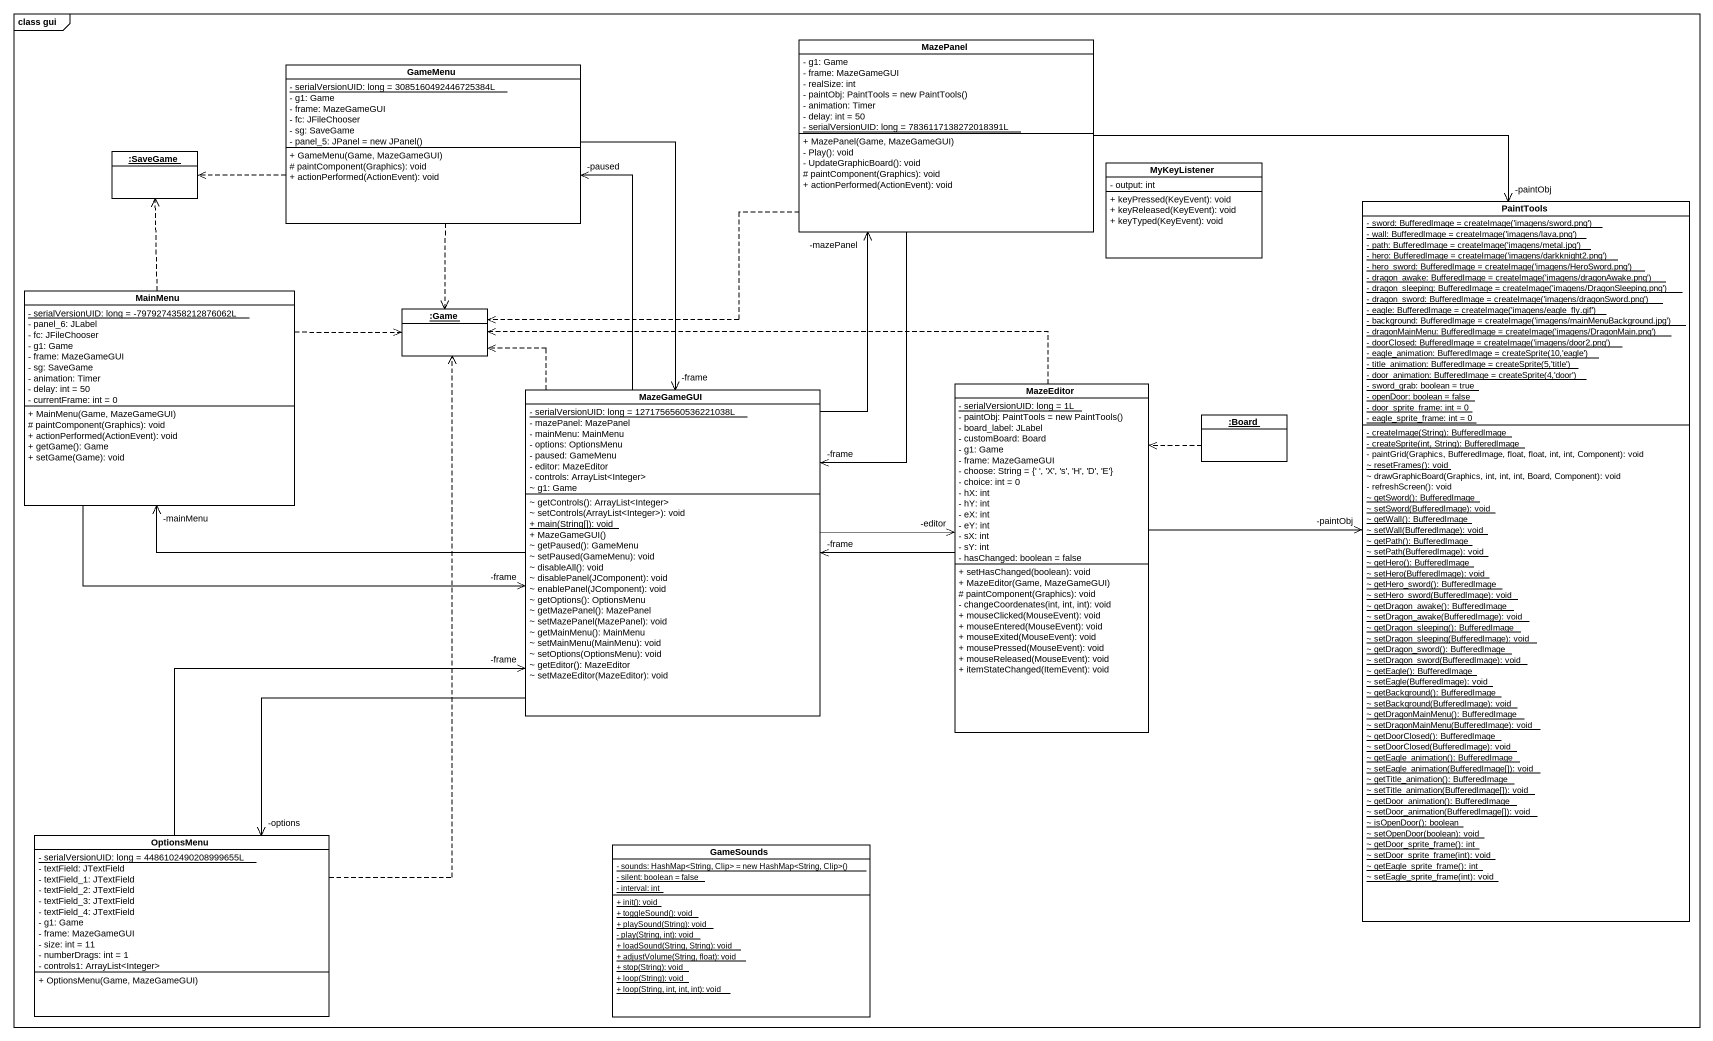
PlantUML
@startuml
mainframe class gui
hide circle
hide empty members
skinparam classAttributeIconSize 0
class MazePanel {
  - g1: Game
  - frame: MazeGameGUI
  - realSize: int
  {field} - paintObj: PaintTools = new PaintTools()
  - animation: Timer
  - delay: int = 50
  {static} - serialVersionUID: long = 7836117138272018391L
  + MazePanel(Game, MazeGameGUI)
  - Play(): void
  - UpdateGraphicBoard(): void
  # paintComponent(Graphics): void
  + actionPerformed(ActionEvent): void
}
class GameMenu {
  {static} - serialVersionUID: long = 3085160492446725384L
  - g1: Game
  - frame: MazeGameGUI
  - fc: JFileChooser
  - sg: SaveGame
  {field} - panel_5: JPanel = new JPanel()
  + GameMenu(Game, MazeGameGUI)
  # paintComponent(Graphics): void
  + actionPerformed(ActionEvent): void
}
object ":SaveGame" as SaveGame
class MyKeyListener {
  - output: int
  + keyPressed(KeyEvent): void
  + keyReleased(KeyEvent): void
  + keyTyped(KeyEvent): void
}
class PaintTools {
  {static} {field} - sword: BufferedImage = createImage('imagens/sword.png')
  {static} {field} - wall: BufferedImage = createImage('imagens/lava.png')
  {static} {field} - path: BufferedImage = createImage('imagens/metal.jpg')
  {static} {field} - hero: BufferedImage = createImage('imagens/darkknight2.png')
  {static} {field} - hero_sword: BufferedImage = createImage('imagens/HeroSword.png')
  {static} {field} - dragon_awake: BufferedImage = createImage('imagens/dragonAwake.png')
  {static} {field} - dragon_sleeping: BufferedImage = createImage('imagens/DragonSleeping.png')
  {static} {field} - dragon_sword: BufferedImage = createImage('imagens/dragonSword.png')
  {static} {field} - eagle: BufferedImage = createImage('imagens/eagle_fly.gif')
  {static} {field} - background: BufferedImage = createImage('imagens/mainMenuBackground.jpg')
  {static} {field} - dragonMainMenu: BufferedImage = createImage('imagens/DragonMain.png')
  {static} {field} - doorClosed: BufferedImage = createImage('imagens/door2.png')
  {static} {field} - eagle_animation: BufferedImage = createSprite(10,'eagle')
  {static} {field} - title_animation: BufferedImage = createSprite(5,'title')
  {static} {field} - door_animation: BufferedImage = createSprite(4,'door')
  {static} - sword_grab: boolean = true
  {static} - openDoor: boolean = false
  {static} - door_sprite_frame: int = 0
  {static} - eagle_sprite_frame: int = 0
  {static} - createImage(String): BufferedImage
  {static} - createSprite(int, String): BufferedImage
  - paintGrid(Graphics, BufferedImage, float, float, int, int, Component): void
  {static} ~ resetFrames(): void
  ~ drawGraphicBoard(Graphics, int, int, int, Board, Component): void
  - refreshScreen(): void
  {static} ~ getSword(): BufferedImage
  {static} ~ setSword(BufferedImage): void
  {static} ~ getWall(): BufferedImage
  {static} ~ setWall(BufferedImage): void
  {static} ~ getPath(): BufferedImage
  {static} ~ setPath(BufferedImage): void
  {static} ~ getHero(): BufferedImage
  {static} ~ setHero(BufferedImage): void
  {static} ~ getHero_sword(): BufferedImage
  {static} ~ setHero_sword(BufferedImage): void
  {static} ~ getDragon_awake(): BufferedImage
  {static} ~ setDragon_awake(BufferedImage): void
  {static} ~ getDragon_sleeping(): BufferedImage
  {static} ~ setDragon_sleeping(BufferedImage): void
  {static} ~ getDragon_sword(): BufferedImage
  {static} ~ setDragon_sword(BufferedImage): void
  {static} ~ getEagle(): BufferedImage
  {static} ~ setEagle(BufferedImage): void
  {static} ~ getBackground(): BufferedImage
  {static} ~ setBackground(BufferedImage): void
  {static} ~ getDragonMainMenu(): BufferedImage
  {static} ~ setDragonMainMenu(BufferedImage): void
  {static} ~ getDoorClosed(): BufferedImage
  {static} ~ setDoorClosed(BufferedImage): void
  {static} ~ getEagle_animation(): BufferedImage
  {static} ~ setEagle_animation(BufferedImage[]): void
  {static} ~ getTitle_animation(): BufferedImage
  {static} ~ setTitle_animation(BufferedImage[]): void
  {static} ~ getDoor_animation(): BufferedImage
  {static} ~ setDoor_animation(BufferedImage[]): void
  {static} ~ isOpenDoor(): boolean
  {static} ~ setOpenDoor(boolean): void
  {static} ~ getDoor_sprite_frame(): int
  {static} ~ setDoor_sprite_frame(int): void
  {static} ~ getEagle_sprite_frame(): int
  {static} ~ setEagle_sprite_frame(int): void
}
class MainMenu {
  {static} - serialVersionUID: long = -7979274358212876062L
  - panel_6: JLabel
  - fc: JFileChooser
  - g1: Game
  - frame: MazeGameGUI
  - sg: SaveGame
  - animation: Timer
  - delay: int = 50
  - currentFrame: int = 0
  + MainMenu(Game, MazeGameGUI)
  # paintComponent(Graphics): void
  + actionPerformed(ActionEvent): void
  + getGame(): Game
  + setGame(Game): void
}
object ":Game" as Game
class MazeGameGUI {
  {static} - serialVersionUID: long = 1271756560536221038L
  - mazePanel: MazePanel
  - mainMenu: MainMenu
  - options: OptionsMenu
  - paused: GameMenu
  - editor: MazeEditor
  - controls: ArrayList<Integer>
  ~ g1: Game
  ~ getControls(): ArrayList<Integer>
  ~ setControls(ArrayList<Integer>): void
  {static} + main(String[]): void
  + MazeGameGUI()
  ~ getPaused(): GameMenu
  ~ setPaused(GameMenu): void
  ~ disableAll(): void
  ~ disablePanel(JComponent): void
  ~ enablePanel(JComponent): void
  ~ getOptions(): OptionsMenu
  ~ getMazePanel(): MazePanel
  ~ setMazePanel(MazePanel): void
  ~ getMainMenu(): MainMenu
  ~ setMainMenu(MainMenu): void
  ~ setOptions(OptionsMenu): void
  ~ getEditor(): MazeEditor
  ~ setMazeEditor(MazeEditor): void
}
class MazeEditor {
  {static} - serialVersionUID: long = 1L
  {field} - paintObj: PaintTools = new PaintTools()
  - board_label: JLabel
  - customBoard: Board
  - g1: Game
  - frame: MazeGameGUI
  - choose: String = {' ', 'X', 's', 'H', 'D', 'E'}
  - choice: int = 0
  - hX: int
  - hY: int
  - eX: int
  - eY: int
  - sX: int
  - sY: int
  - hasChanged: boolean = false
  + setHasChanged(boolean): void
  + MazeEditor(Game, MazeGameGUI)
  # paintComponent(Graphics): void
  - changeCoordenates(int, int, int): void
  + mouseClicked(MouseEvent): void
  + mouseEntered(MouseEvent): void
  + mouseExited(MouseEvent): void
  + mousePressed(MouseEvent): void
  + mouseReleased(MouseEvent): void
  + itemStateChanged(ItemEvent): void
}
object ":Board" as Board
class OptionsMenu {
  {static} - serialVersionUID: long = 4486102490208999655L
  - textField: JTextField
  - textField_1: JTextField
  - textField_2: JTextField
  - textField_3: JTextField
  - textField_4: JTextField
  - g1: Game
  - frame: MazeGameGUI
  - size: int = 11
  - numberDrags: int = 1
  - controls1: ArrayList<Integer>
  + OptionsMenu(Game, MazeGameGUI)
}
class GameSounds {
  {static} {field} - sounds: HashMap<String, Clip> = new HashMap<String, Clip>()
  {static} - silent: boolean = false
  {static} - interval: int
  {static} + init(): void
  {static} + toggleSound(): void
  {static} + playSound(String): void
  {static} - play(String, int): void
  {static} + loadSound(String, String): void
  {static} + adjustVolume(String, float): void
  {static} + stop(String): void
  {static} + loop(String): void
  {static} + loop(String, int, int, int): void
}
MazePanel --> "-paintObj" PaintTools
MazePanel .left.> Game
MazePanel --> "-frame" MazeGameGUI
GameMenu .left.> SaveGame
GameMenu ..> Game
GameMenu --> "-frame" MazeGameGUI
MainMenu .up.> SaveGame
MainMenu .right.> Game
MainMenu -right-> "-frame" MazeGameGUI
MazeGameGUI -up-> "-mazePanel" MazePanel
MazeGameGUI -up-> "-paused" GameMenu
MazeGameGUI -left-> "-mainMenu" MainMenu
MazeGameGUI .up.> Game
MazeGameGUI -right-> "-editor" MazeEditor
MazeGameGUI --> "-options" OptionsMenu
MazeEditor -right-> "-paintObj" PaintTools
MazeEditor .left.> Game
MazeEditor -left-> "-frame" MazeGameGUI
Board ..> MazeEditor
OptionsMenu .up.> Game
OptionsMenu -up-> "-frame" MazeGameGUI
@enduml
